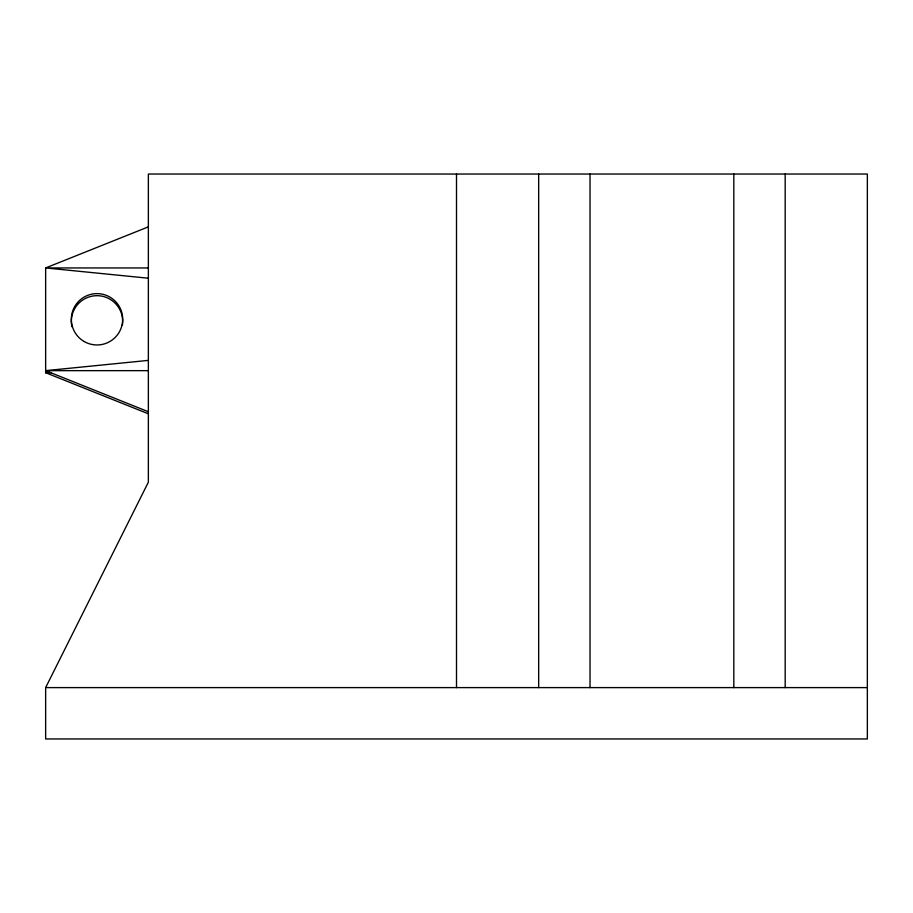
<?xml version="1.0" encoding="UTF-8"?>
<svg xmlns="http://www.w3.org/2000/svg" width="913" height="913" viewBox="0 0 913 913"><rect width="100%" height="100%" fill="white"/><g stroke="black" fill="none" stroke-linecap="round" stroke-linejoin="round"><path stroke-width="1.37" d="M45.65 687.603L148.363 482.178L148.363 174.041L867.35 174.041L867.35 738.959L45.65 738.959L45.65 687.603L867.35 687.603M148.363 226.858L45.65 267.943L45.65 372.709L148.363 413.794M148.363 411.74L45.65 370.655L148.363 360.384M49.873 372.287L45.65 372.709L51.356 372.709M148.363 267.943L45.65 267.943L148.363 278.214M45.65 370.655L148.363 370.655M785.18 174.041L785.18 687.603M733.824 174.041L733.824 687.603M590.026 174.041L590.026 687.603M538.67 174.041L538.67 687.603M456.5 174.041L456.5 687.603M71.887 326.706A25.678 25.678 0 0 1 96.333 295.686A25.678 25.678 0 0 1 122.365 325.382M84.167 341.53A25.678 25.678 0 0 0 122.684 319.299A25.678 25.678 0 0 0 84.167 297.056A25.678 25.678 0 0 0 84.167 341.53"/></g></svg>
